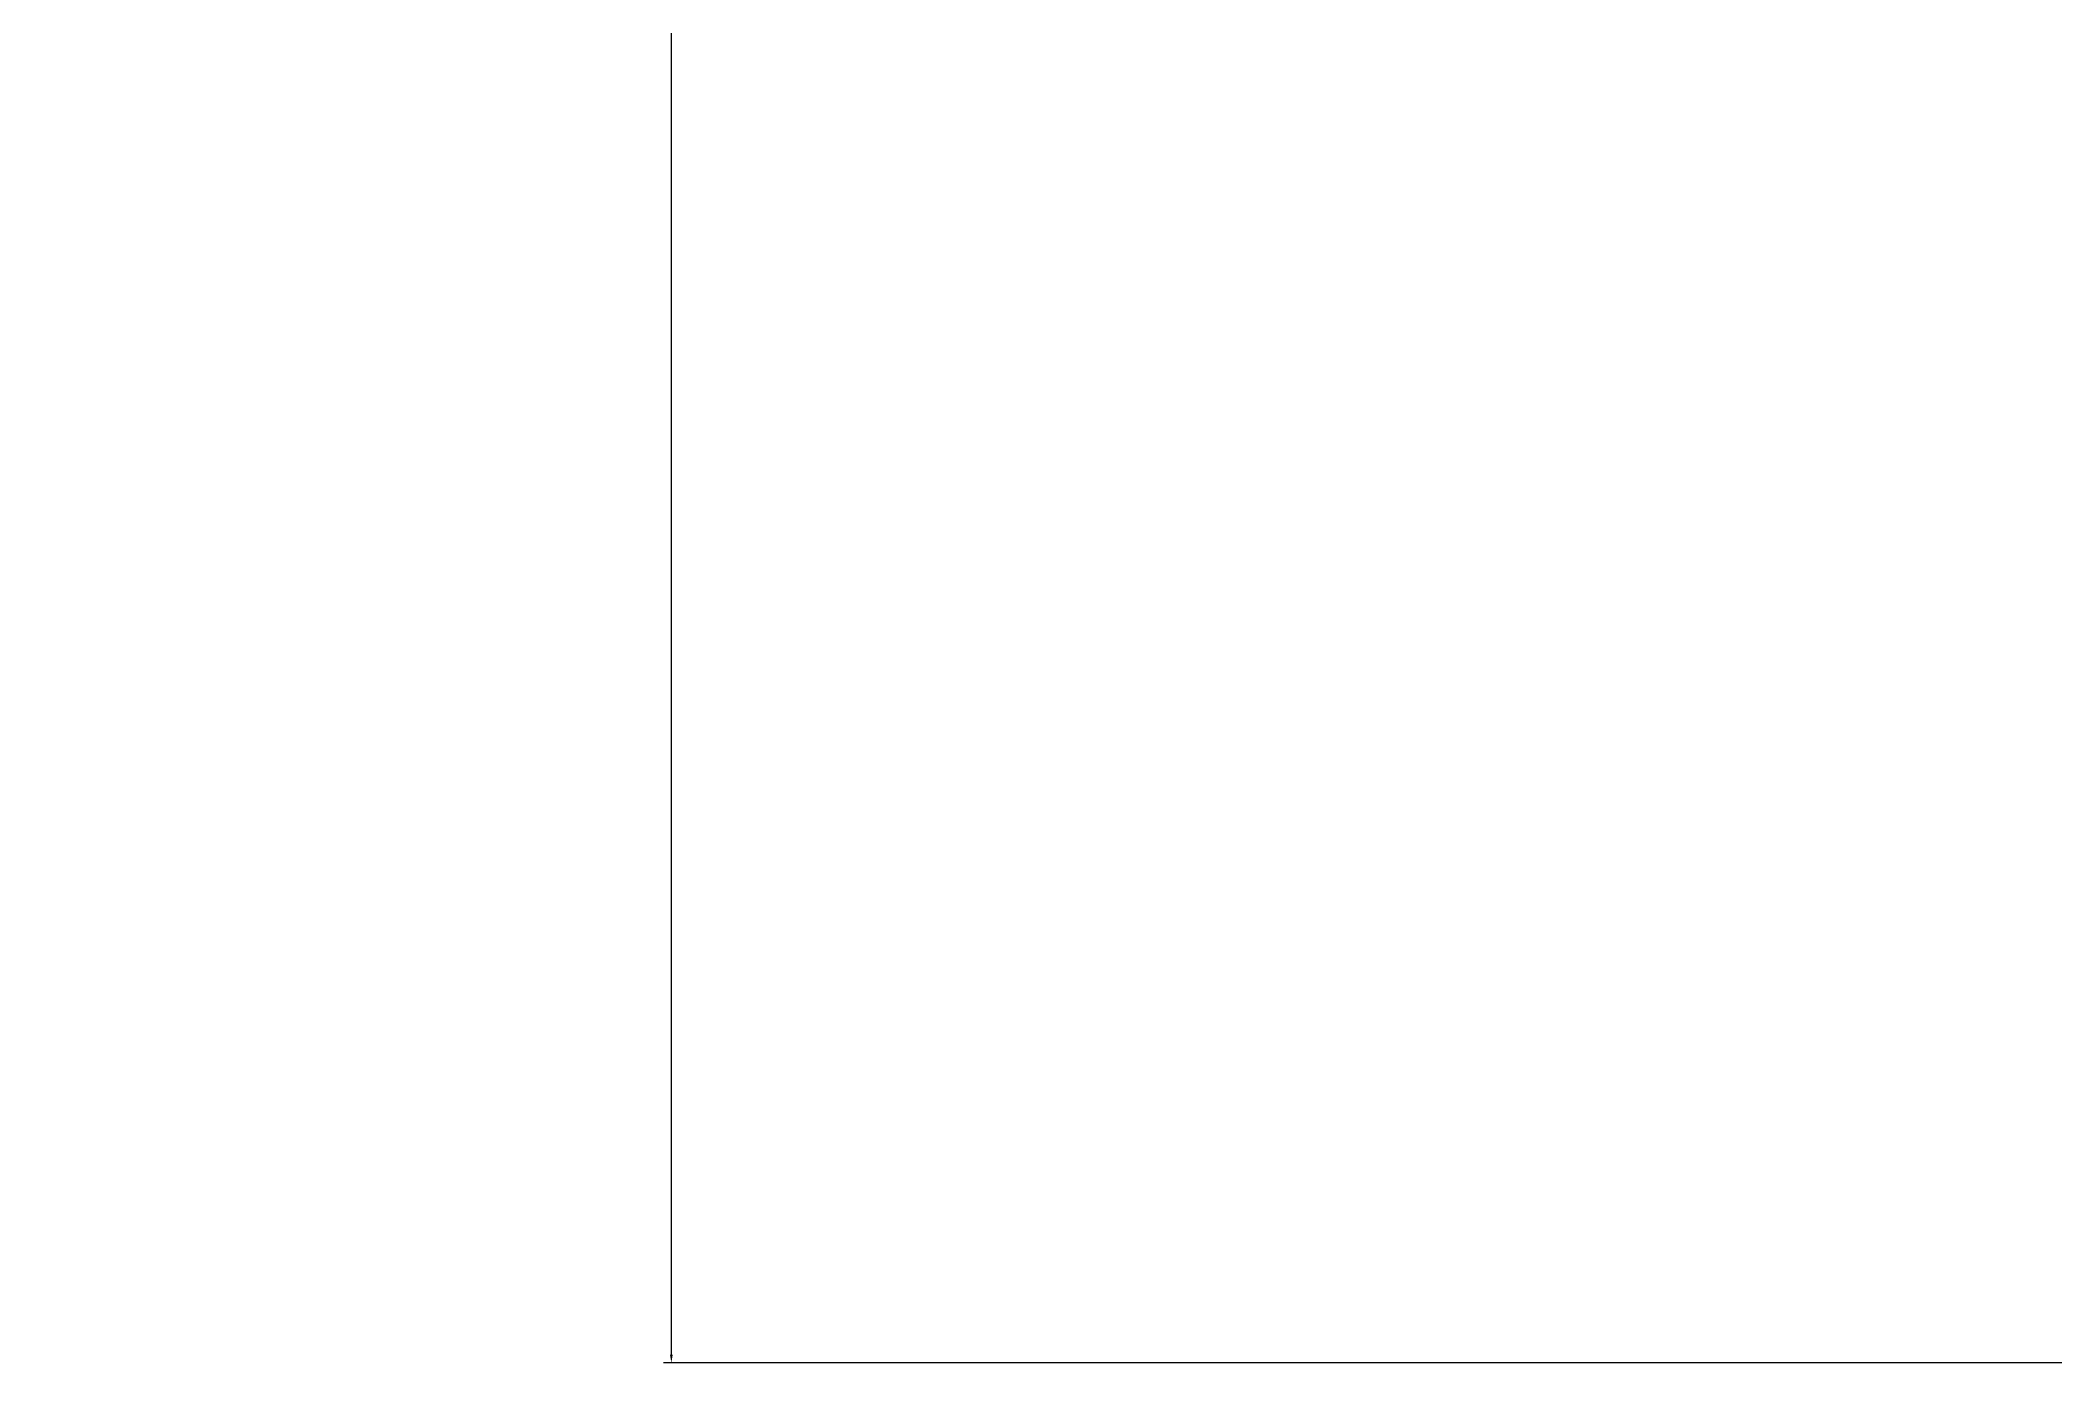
# Model space of a CAD drawing. Header units: inches. Extents: x 12 to 446, y -1 to 261.
# Drawn here: x 12.34 to 57.66, y 35.03 to 64.76 of the extents above; entities that cross this region are included whole.
import ezdxf

# ---------------------------------------------------------------- set-up
doc = ezdxf.new("R2010")
doc.units = ezdxf.units.IN
doc.header["$MEASUREMENT"] = 0
doc.styles.get("Standard").update_dxf_attribs({"font": 'arial.ttf'})
doc.styles.add('样式 1', font='arial.ttf', dxfattribs={"height": 5})
doc.dimstyles.get("Standard").update_dxf_attribs({"dimtxt": 0.18, "dimasz": 0.18, "dimexe": 0.18, "dimexo": 0.0625, "dimgap": 0.09, "dimtad": 0, "dimtih": 1, "dimtoh": 1, "dimdec": 4, "dimzin": 0, "dimdsep": 46, "dimtxsty": 'Standard', "dimcen": 0.09, "dimadec": 0, "dimazin": 0, "dimtfac": 1, "dimtdec": 4, "dimtofl": 0, "dimtmove": 0, "dimatfit": 3, "dimfxl": 1, "dimtolj": 1, "dimtzin": 0, "dimarcsym": 0})

# ---------------------------------------------------------------- blocks, each defined once
blk = doc.blocks.new('*D9')
at = {"color": 0, "lineweight": -2, "transparency": 16777216}
for p, q in [((87.333, 183.026), (26.359, 183.026)), ((26.539, 182.846), (26.539, 111.669)), ((26.539, 35.206), (26.539, 106.383)), ((87.333, 35.026), (26.359, 35.026))]:
    blk.add_line(p, q, dxfattribs=at)
at = {"color": 0, "transparency": 16777216}
for points in [[(26.509, 182.846), (26.569, 182.846), (26.539, 183.026)], [(26.509, 35.206), (26.569, 35.206), (26.539, 35.026)]]:
    blk.add_solid(points, dxfattribs=at)
at = {"layer": 'Defpoints', "color": 0, "transparency": 16777216}
for p in [(87.395, 183.026), (26.539, 35.026), (87.395, 35.026)]:
    blk.add_point(p, dxfattribs=at)
at = {"color": 0, "transparency": 16777216, "insert": (26.539, 109.026), "char_height": 5, "attachment_point": 5, "style": '样式 1'}
blk.add_mtext('\\A1;148.0000', dxfattribs=at)

msp = doc.modelspace()

# ---------------------------------------------------------------- dimensions: what is measured, and where the dimension line sits
dim = msp.add_linear_dim(base=(26.53899, 35.02636), p1=(87.39544, 183.02636), p2=(87.39544, 35.02636), angle=90, dimstyle='Standard', override={"dimtxsty": '样式 1'})
dim.commit()
dim.dimension.update_dxf_attribs({"geometry": '*D9', "text_midpoint": (26.53899, 109.02636), "dimtype": 160})

doc.saveas('drawing.dxf')
